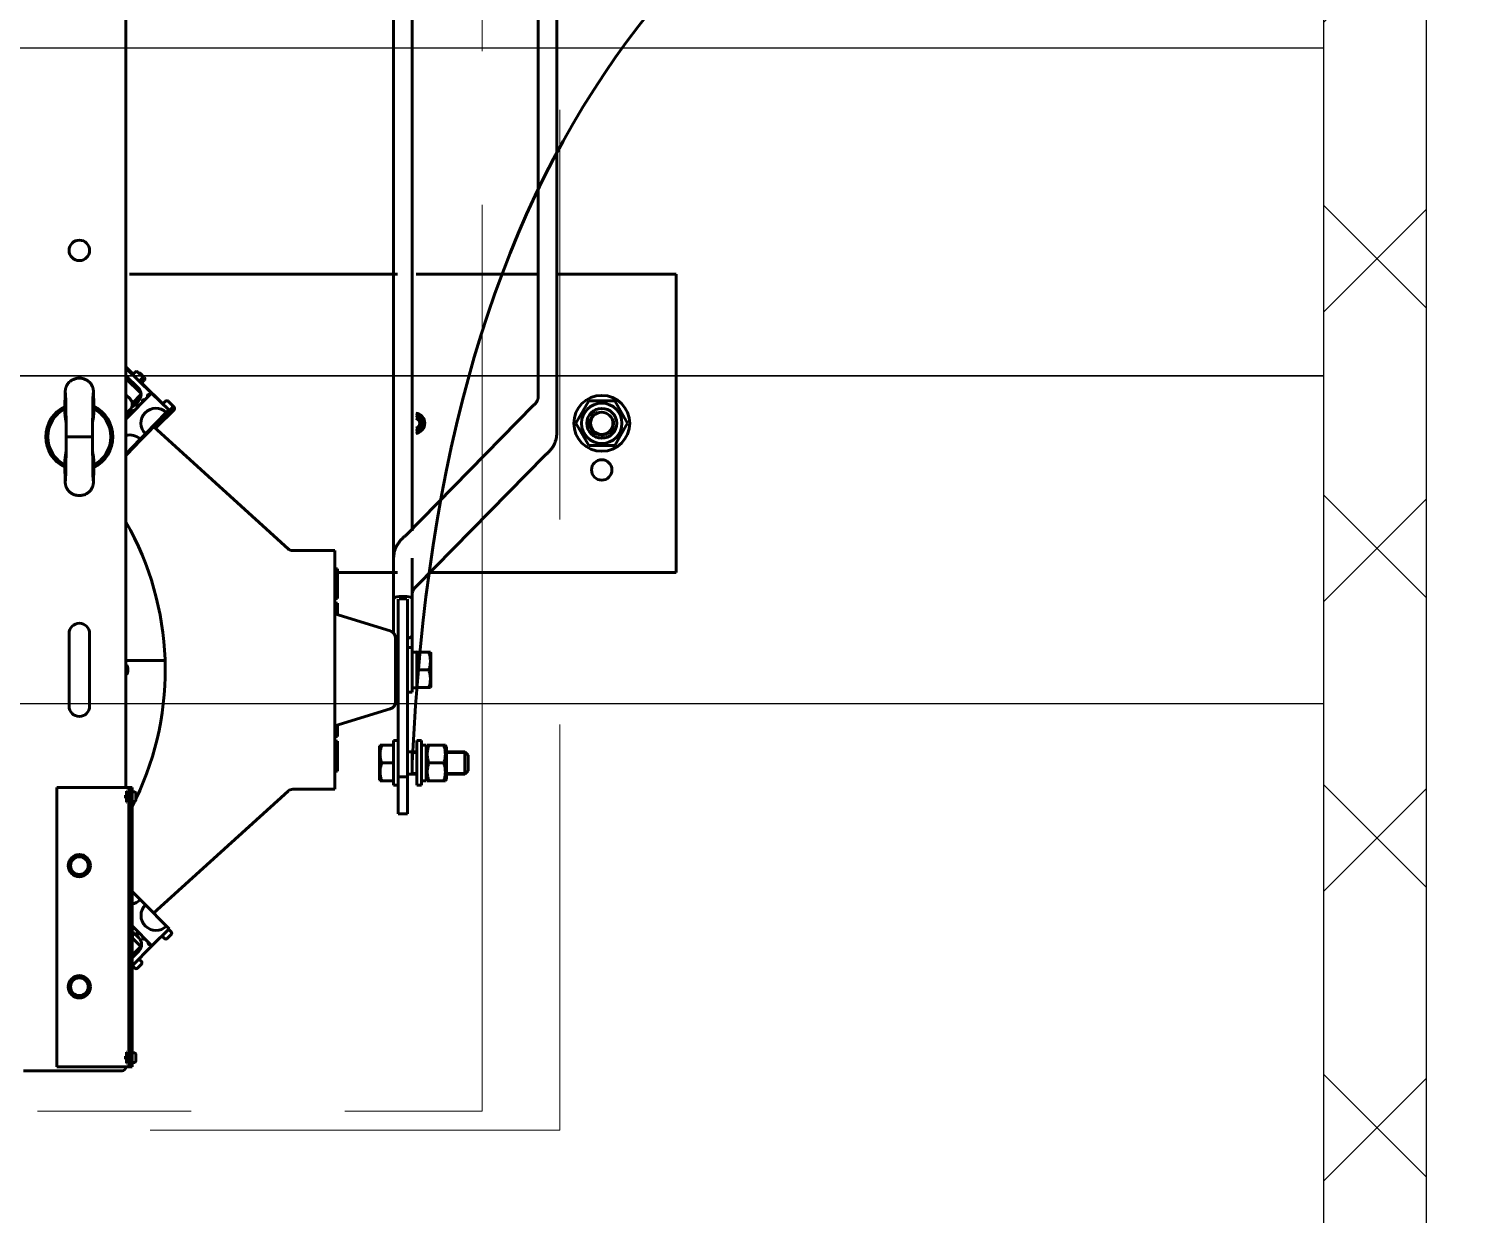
# Model space of a CAD drawing. Header units: millimetres. Extents: x 0 to 1680, y 0 to 594.
# Drawn here: x 119.78 to 133.93, y 440.39 to 451.96 of the extents above; entities that cross this region are included whole.
import ezdxf

# ---------------------------------------------------------------- set-up
doc = ezdxf.new("R2010")
doc.units = ezdxf.units.MM
for name, pattern in [('K5LT32792', [0]), ('K5LT32794', [0]), ('K5LT_AXLED', [13.35, 8.85, -1.5, 1.5, -1.5]), ('K5LT_BASIC', [0]), ('K5LT_DASHED', [6, 4, -2]), ('K5LT_REINFORCED', [0])]:
    doc.linetypes.add(name, pattern=pattern)
doc.layers.add('Системный слой', color=7, linetype='Continuous')

# ---------------------------------------------------------------- blocks, each defined once
blk = doc.blocks.new('U16')
at = {"layer": 'Системный слой', "color": 150, "linetype": 'K5LT_BASIC', "lineweight": 25, "true_color": 0x0080ff}
for p, q in [((132.418, 451.777), (100.018, 451.777)), ((132.418, 448.577), (132.418, 451.777)), ((100.018, 448.577), (132.418, 448.577))]:
    blk.add_line(p, q, dxfattribs=at)
blk = doc.blocks.new('U18')
at = {"layer": 'Системный слой', "color": 150, "linetype": 'K5LT_BASIC', "lineweight": 25, "true_color": 0x0080ff}
for p, q in [((132.418, 448.577), (100.018, 448.577)), ((132.418, 445.377), (132.418, 448.577)), ((100.018, 445.377), (132.418, 445.377))]:
    blk.add_line(p, q, dxfattribs=at)
blk = doc.blocks.new('U20')
at = {"layer": 'Системный слой', "color": 7, "linetype": 'K5LT_DASHED', "lineweight": 13}
for p, q in [((124.961, 469.173), (124.961, 441.213)), ((124.961, 441.213), (110.27, 441.213))]:
    blk.add_line(p, q, dxfattribs=at)
blk = doc.blocks.new('U118')
at = {"layer": 'Системный слой', "color": 30, "linetype": 'K5LT_AXLED', "lineweight": 13, "true_color": 0xff8000}
for p, q in [((124.204, 441.397), (124.204, 469.357)), ((109.512, 441.397), (124.204, 441.397))]:
    blk.add_line(p, q, dxfattribs=at)
blk = doc.blocks.new('U396')
at = {"layer": 'Системный слой'}
h = blk.add_hatch(dxfattribs=at)
h.set_pattern_fill('', angle=45, style=0, pattern_type=0)
h.set_pattern_definition([(45, (0, 0), (-1.4142136, 1.4142136), []), (135, (0, 0), (-1.4142136, -1.4142136), [])])
h.paths.add_polyline_path([(133.418, 431.977), (133.418, 479.677), (132.418, 479.677), (132.418, 431.977)])
at = {"layer": 'Системный слой', "color": 150, "linetype": 'K5LT_BASIC', "lineweight": 25, "true_color": 0x0080ff}
for p, q in [((133.418, 479.677), (133.418, 431.977)), ((132.418, 431.977), (132.418, 478.677))]:
    blk.add_line(p, q, dxfattribs=at)
blk = doc.blocks.new('U1225')
at = {"layer": 'Системный слой', "color": 5, "linetype": 'K5LT32792', "lineweight": 60, "true_color": 0x0000ff}
for p, q in [((123.375, 449.569), (120.762, 449.569)), ((124.749, 449.569), (123.557, 449.569)), ((126.098, 449.569), (124.931, 449.569)), ((126.098, 449.387), (126.098, 449.569)), ((126.098, 447.878), (126.098, 449.387)), ((125.244, 448.332), (125.118, 448.113)), ((125.497, 448.332), (125.244, 448.332)), ((125.623, 448.113), (125.497, 448.332)), ((125.118, 448.113), (125.244, 447.895)), ((125.497, 447.895), (125.623, 448.113)), ((125.244, 447.895), (125.497, 447.895)), ((126.098, 446.839), (126.098, 447.878)), ((126.098, 446.657), (126.098, 446.839)), ((123.375, 446.657), (122.806, 446.657)), ((123.375, 446.657), (122.935, 446.657)), ((126.098, 446.657), (123.695, 446.657))]:
    blk.add_line(p, q, dxfattribs=at)
for centre, radius in [((125.37, 448.113), 0.273), ((125.37, 448.113), 0.197), ((125.37, 448.113), 0.146), ((125.37, 448.113), 0.109), ((125.37, 447.658), 0.1)]:
    blk.add_circle(centre, radius, dxfattribs=at)
for radius, start, end in [(0.1, 277.6873, 82.3127), (0.0819, 279.4096, 80.5904), (0.0728, 280.5987, 79.4013), (0.05, 285.5175, 74.4825)]:
    blk.add_arc((123.543, 448.113), radius, start, end, dxfattribs=at)
at = {"layer": 'Системный слой', "color": 7, "linetype": 'K5LT32794', "lineweight": 18}
for centre, radius, start in [((123.543, 448.113), 0.0605, 282.7897), ((125.37, 448.113), 0.126, 110)]:
    blk.add_arc(centre, radius, start, 20, dxfattribs=at)
blk = doc.blocks.new('U1224')
at = {"layer": 'Системный слой', "color": 5, "linetype": 'K5LT32792', "lineweight": 60, "true_color": 0x0000ff}
for p, q in [((120.726, 465.817), (120.726, 444.559)), ((124.749, 462.563), (124.749, 448.372)), ((124.931, 462.563), (124.931, 448.372)), ((123.338, 454.592), (123.338, 446.395)), ((123.52, 454.592), (123.52, 447.063)), ((120.79, 448.599), (120.726, 448.663)), ((120.975, 448.409), (120.726, 448.651)), ((120.726, 448.575), (120.845, 448.459)), ((120.872, 448.408), (120.726, 448.549)), ((120.797, 448.592), (120.79, 448.599)), ((120.817, 448.613), (120.792, 448.587)), ((120.882, 448.575), (120.843, 448.613)), ((120.882, 448.55), (120.857, 448.524)), ((120.88, 448.509), (120.861, 448.528)), ((120.867, 448.599), (120.905, 448.56)), ((120.88, 448.509), (120.905, 448.535)), ((120.726, 448.153), (120.975, 448.409)), ((120.726, 448.39), (120.766, 448.351)), ((120.787, 448.308), (120.873, 448.396)), ((120.876, 448.505), (120.88, 448.509)), ((120.905, 448.483), (120.88, 448.509)), ((121.079, 448.309), (120.905, 448.483)), ((120.975, 448.409), (121.144, 448.245)), ((120.767, 448.248), (120.726, 448.205)), ((120.847, 448.33), (120.809, 448.291)), ((121.086, 448.302), (121.079, 448.309)), ((121.111, 448.328), (121.086, 448.302)), ((121.144, 448.245), (121.119, 448.219)), ((121.176, 448.29), (121.137, 448.328)), ((121.151, 448.238), (121.144, 448.245)), ((121.151, 448.238), (121.176, 448.265)), ((121.195, 448.271), (121.156, 448.309)), ((121.169, 448.219), (121.195, 448.245)), ((123.455, 447.015), (124.704, 448.289)), ((124.931, 448.02), (124.931, 448.372)), ((120.413, 448.24), (120.413, 448.238)), ((120.752, 448.206), (120.726, 448.179)), ((121.075, 448.16), (120.872, 447.951)), ((121.119, 448.219), (120.916, 448.01)), ((121.041, 448.091), (121.024, 448.107)), ((121.036, 448.12), (121.053, 448.104)), ((121.053, 448.104), (121.041, 448.091)), ((121.053, 448.104), (121.169, 448.219)), ((121.075, 448.16), (121.068, 448.166)), ((121.075, 448.173), (121.081, 448.167)), ((121.081, 448.167), (121.075, 448.16)), ((121.087, 448.173), (121.081, 448.179)), ((121.087, 448.173), (121.081, 448.167)), ((121.094, 448.18), (121.087, 448.186)), ((121.094, 448.18), (121.087, 448.173)), ((121.107, 448.193), (121.094, 448.18)), ((121.1, 448.199), (121.107, 448.193)), ((121.113, 448.199), (121.106, 448.206)), ((121.113, 448.199), (121.107, 448.193)), ((121.119, 448.206), (121.113, 448.212)), ((121.119, 448.206), (121.113, 448.199)), ((121.132, 448.219), (121.119, 448.206)), ((121.125, 448.225), (121.132, 448.219)), ((121.138, 448.225), (121.132, 448.232)), ((121.138, 448.225), (121.132, 448.219)), ((121.145, 448.232), (121.138, 448.238)), ((121.145, 448.232), (121.138, 448.225)), ((121.151, 448.238), (121.145, 448.232)), ((121.169, 448.219), (121.151, 448.238)), ((120.143, 447.981), (120.398, 447.981)), ((120.382, 447.981), (120.159, 447.981)), ((120.916, 448.01), (120.866, 447.957)), ((122.308, 446.889), (120.997, 448.08)), ((121.015, 448.065), (121.014, 448.064)), ((121.015, 448.065), (121.041, 448.091)), ((120.866, 447.957), (120.726, 447.813)), ((120.809, 447.886), (120.726, 447.8)), ((120.809, 447.886), (120.802, 447.892)), ((120.815, 447.892), (120.808, 447.899)), ((120.815, 447.892), (120.809, 447.886)), ((120.828, 447.905), (120.815, 447.892)), ((120.821, 447.912), (120.828, 447.905)), ((120.834, 447.912), (120.828, 447.918)), ((120.834, 447.912), (120.828, 447.905)), ((120.84, 447.918), (120.834, 447.925)), ((120.84, 447.918), (120.834, 447.912)), ((120.853, 447.931), (120.84, 447.918)), ((120.847, 447.938), (120.853, 447.931)), ((120.859, 447.938), (120.853, 447.944)), ((120.859, 447.938), (120.853, 447.931)), ((120.866, 447.944), (120.859, 447.951)), ((120.866, 447.944), (120.859, 447.938)), ((120.866, 447.957), (120.872, 447.951)), ((120.872, 447.951), (120.866, 447.944)), ((120.413, 447.721), (120.413, 447.723)), ((123.566, 446.526), (124.815, 447.8)), ((122.765, 446.871), (122.356, 446.871)), ((122.765, 444.541), (122.765, 446.871)), ((122.765, 446.693), (122.774, 446.693)), ((122.774, 446.693), (122.774, 446.402)), ((122.774, 446.693), (122.792, 446.693)), ((122.792, 446.693), (122.792, 446.402)), ((123.338, 446.796), (123.338, 446.395)), ((123.52, 446.796), (123.52, 446.395)), ((123.466, 446.422), (123.393, 446.422)), ((122.765, 446.402), (122.792, 446.402)), ((122.765, 446.402), (122.774, 446.402)), ((122.765, 446.356), (122.792, 446.356)), ((122.765, 446.356), (122.774, 446.356)), ((122.792, 446.356), (122.792, 446.243)), ((123.338, 446.395), (123.338, 446.064)), ((123.384, 446.395), (123.384, 444.662)), ((123.393, 446.4), (123.466, 446.4)), ((123.475, 444.662), (123.475, 446.395)), ((123.52, 446.043), (123.52, 446.395)), ((122.765, 446.252), (123.305, 446.086)), ((120.171, 446.061), (120.171, 445.351)), ((120.371, 445.351), (120.371, 446.061)), ((123.357, 446.016), (123.357, 445.395)), ((123.52, 446.043), (123.52, 445.924)), ((123.357, 445.821), (123.357, 445.937)), ((123.357, 445.87), (123.384, 445.87)), ((123.475, 445.924), (123.52, 445.924)), ((123.52, 445.924), (123.52, 445.487)), ((123.566, 445.88), (123.566, 445.879)), ((123.566, 445.879), (123.682, 445.879)), ((123.566, 445.879), (123.566, 445.814)), ((123.682, 445.879), (123.697, 445.879)), ((123.697, 445.879), (123.702, 445.87)), ((123.702, 445.706), (123.702, 445.87)), ((121.108, 445.797), (120.726, 445.797)), ((123.357, 445.59), (123.357, 445.821)), ((123.566, 445.814), (123.566, 445.77)), ((123.566, 445.77), (123.566, 445.706)), ((123.566, 445.706), (123.682, 445.706)), ((123.566, 445.706), (123.566, 445.641)), ((123.702, 445.541), (123.702, 445.706)), ((123.357, 445.475), (123.357, 445.59)), ((123.566, 445.641), (123.566, 445.597)), ((123.566, 445.597), (123.566, 445.533)), ((123.357, 445.542), (123.384, 445.542)), ((123.475, 445.487), (123.52, 445.487)), ((123.52, 445.531), (123.566, 445.531)), ((123.566, 445.533), (123.682, 445.533)), ((123.566, 445.533), (123.566, 445.531)), ((123.697, 445.533), (123.682, 445.533)), ((123.697, 445.533), (123.702, 445.541)), ((122.765, 445.16), (123.305, 445.326)), ((122.774, 445.163), (122.774, 445.055)), ((122.792, 445.168), (122.792, 445.055)), ((122.765, 445.055), (122.792, 445.055)), ((122.765, 445.055), (122.774, 445.055)), ((122.765, 445.01), (122.792, 445.01)), ((122.765, 445.01), (122.774, 445.01)), ((122.792, 445.01), (122.792, 444.791)), ((123.338, 444.579), (123.338, 445.015)), ((123.384, 445.015), (123.338, 445.015)), ((123.566, 444.579), (123.566, 445.015)), ((123.611, 445.015), (123.566, 445.015)), ((123.611, 444.579), (123.611, 445.015)), ((123.207, 444.97), (123.202, 444.961)), ((123.202, 444.961), (123.202, 444.797)), ((123.207, 444.97), (123.222, 444.97)), ((123.338, 444.97), (123.222, 444.97)), ((123.475, 444.906), (123.566, 444.906)), ((123.52, 444.906), (123.52, 444.688)), ((123.657, 444.971), (123.657, 444.622)), ((123.657, 444.953), (123.667, 444.97)), ((123.667, 444.97), (123.682, 444.97)), ((123.682, 444.97), (123.828, 444.97)), ((123.828, 444.97), (123.844, 444.97)), ((123.844, 444.97), (123.854, 444.953)), ((123.854, 444.797), (123.854, 444.953)), ((123.854, 444.906), (124.035, 444.906)), ((124.035, 444.906), (124.066, 444.874)), ((124.035, 444.906), (124.035, 444.688)), ((124.066, 444.874), (124.066, 444.72)), ((122.765, 444.718), (122.792, 444.718)), ((122.792, 444.791), (122.792, 444.718)), ((123.202, 444.797), (123.202, 444.633)), ((123.338, 444.797), (123.222, 444.797)), ((123.682, 444.797), (123.828, 444.797)), ((123.854, 444.641), (123.854, 444.797)), ((124.035, 444.688), (124.066, 444.72)), ((123.207, 444.624), (123.202, 444.633)), ((123.222, 444.624), (123.207, 444.624)), ((123.338, 444.624), (123.222, 444.624)), ((123.384, 444.579), (123.338, 444.579)), ((123.384, 444.662), (123.475, 444.662)), ((123.384, 444.3), (123.384, 444.662)), ((123.475, 444.688), (123.566, 444.688)), ((123.475, 444.3), (123.475, 444.662)), ((123.611, 444.579), (123.566, 444.579)), ((123.611, 444.622), (123.657, 444.622)), ((123.657, 444.641), (123.667, 444.624)), ((123.682, 444.624), (123.667, 444.624)), ((123.682, 444.624), (123.828, 444.624)), ((123.844, 444.624), (123.828, 444.624)), ((123.844, 444.624), (123.854, 444.641)), ((123.854, 444.688), (124.035, 444.688)), ((120.052, 441.829), (120.052, 444.559)), ((120.052, 444.559), (120.717, 444.559)), ((120.717, 444.559), (120.753, 444.559)), ((120.731, 444.484), (120.722, 444.484)), ((120.722, 444.484), (120.722, 444.484)), ((120.722, 444.452), (120.722, 444.484)), ((120.731, 444.452), (120.722, 444.452)), ((120.731, 444.523), (120.733, 444.523)), ((120.731, 444.523), (120.731, 444.451)), ((120.731, 444.451), (120.731, 444.414)), ((120.733, 444.523), (120.748, 444.497)), ((120.733, 444.523), (120.733, 444.451)), ((120.733, 444.451), (120.733, 444.414)), ((120.733, 444.414), (120.748, 444.439)), ((120.748, 444.497), (120.748, 444.459)), ((120.748, 444.497), (120.753, 444.497)), ((120.748, 444.459), (120.748, 444.439)), ((120.748, 444.439), (120.753, 444.439)), ((120.753, 444.559), (120.753, 444.468)), ((120.753, 444.559), (120.78, 444.559)), ((120.753, 441.92), (120.753, 444.468)), ((120.78, 441.829), (120.78, 444.559)), ((120.786, 444.559), (120.78, 444.559)), ((120.78, 441.92), (120.78, 444.468)), ((120.786, 441.829), (120.786, 444.559)), ((120.822, 444.497), (120.822, 444.459)), ((120.822, 444.459), (120.822, 444.439)), ((120.996, 443.331), (122.308, 444.522)), ((122.356, 444.541), (122.765, 444.541)), ((120.731, 444.414), (120.733, 444.414)), ((123.384, 444.3), (123.475, 444.3)), ((120.166, 443.795), (120.218, 443.886)), ((120.218, 443.886), (120.323, 443.886)), ((120.323, 443.886), (120.376, 443.795)), ((120.218, 443.704), (120.166, 443.795)), ((120.376, 443.795), (120.323, 443.704)), ((120.323, 443.704), (120.218, 443.704)), ((120.786, 443.541), (120.864, 443.463)), ((120.916, 443.411), (120.864, 443.463)), ((120.916, 443.411), (121.122, 443.205)), ((120.98, 443.012), (120.786, 443.206)), ((121.147, 443.179), (120.98, 443.012)), ((121.147, 443.179), (121.122, 443.205)), ((121.167, 443.147), (121.141, 443.173)), ((120.871, 443.006), (120.786, 443.09)), ((120.786, 442.818), (120.98, 443.012)), ((120.786, 442.921), (120.871, 443.006)), ((120.813, 443.128), (120.851, 443.089)), ((121.102, 443.083), (121.077, 443.109)), ((121.077, 443.109), (121.102, 443.083)), ((121.167, 443.122), (121.128, 443.083)), ((120.851, 442.961), (120.786, 442.895)), ((120.877, 442.858), (120.851, 442.883)), ((120.813, 442.793), (120.787, 442.819)), ((120.787, 442.819), (120.813, 442.793)), ((120.839, 442.793), (120.877, 442.832)), ((120.166, 442.612), (120.218, 442.703)), ((120.218, 442.521), (120.166, 442.612)), ((120.218, 442.703), (120.323, 442.703)), ((120.323, 442.703), (120.376, 442.612)), ((120.376, 442.612), (120.323, 442.521)), ((120.323, 442.521), (120.218, 442.521)), ((120.731, 441.936), (120.722, 441.936)), ((120.722, 441.936), (120.722, 441.936)), ((120.722, 441.904), (120.722, 441.936)), ((120.731, 441.904), (120.722, 441.904)), ((120.731, 441.975), (120.733, 441.975)), ((120.731, 441.975), (120.731, 441.903)), ((120.731, 441.903), (120.731, 441.866)), ((120.733, 441.975), (120.748, 441.949)), ((120.733, 441.975), (120.733, 441.903)), ((120.733, 441.903), (120.733, 441.866)), ((120.733, 441.866), (120.748, 441.891)), ((120.748, 441.949), (120.748, 441.911)), ((120.748, 441.949), (120.753, 441.949)), ((120.748, 441.911), (120.748, 441.891)), ((120.748, 441.891), (120.753, 441.891)), ((120.753, 441.92), (120.753, 441.829)), ((120.822, 441.949), (120.822, 441.911)), ((120.822, 441.911), (120.822, 441.891)), ((119.834, 441.793), (119.725, 441.793)), ((120.689, 441.793), (119.834, 441.793)), ((120.052, 441.829), (120.717, 441.829)), ((120.717, 441.829), (120.753, 441.829)), ((120.731, 441.866), (120.733, 441.866)), ((120.753, 441.829), (120.78, 441.829)), ((120.786, 441.829), (120.78, 441.829))]:
    blk.add_line(p, q, dxfattribs=at)
at = {"layer": 'Системный слой', "color": 7, "linetype": 'K5LT32794', "lineweight": 18}
for p, q in [((123.52, 444.889), (123.566, 444.889)), ((123.854, 444.889), (124.035, 444.889)), ((124.035, 444.889), (124.052, 444.889)), ((123.52, 444.705), (123.566, 444.705)), ((123.854, 444.705), (124.035, 444.705)), ((124.035, 444.705), (124.052, 444.705))]:
    blk.add_line(p, q, dxfattribs=at)
at = {"layer": 'Системный слой', "color": 5, "linetype": 'K5LT32792', "lineweight": 60, "true_color": 0x0000ff}
for centre, radius in [((120.271, 449.801), 0.1), ((120.271, 443.795), 0.109), ((120.271, 443.795), 0.0864), ((120.271, 442.612), 0.109), ((120.271, 442.612), 0.0864)]:
    blk.add_circle(centre, radius, dxfattribs=at)
for centre, radius, start, end in [((120.83, 448.6), 0.0182, 45.8685, 135.8685), ((120.854, 448.586), 0.0182, 45, 95.7072), ((120.869, 448.562), 0.0182, 315.8685, 45.8685), ((120.893, 448.548), 0.0182, 315, 45), ((120.782, 448.394), 0.091, 315.8685, 45.8685), ((120.949, 448.383), 0.0136, 45.8685, 225.8685), ((120.271, 447.981), 0.328, 115.5727, 244.4273), ((120.271, 447.981), 0.308, 117.359, 242.641), ((120.271, 447.981), 0.328, 0, 64.4273), ((120.271, 447.981), 0.308, 0, 62.641), ((120.713, 448.244), 0.0546, 315.8685, 4.0582), ((120.715, 448.299), 0.0728, 315.8685, 45.8685), ((120.744, 448.354), 0.091, 295.5387, 315.8685), ((120.848, 448.279), 0.0136, 45.8685, 225.8685), ((121.018, 448.114), 0.146, 45.8685, 225.8685), ((120.898, 448.331), 0.0136, 45.8685, 225.8685), ((121.124, 448.315), 0.0182, 45.8685, 135.8685), ((121.143, 448.297), 0.0182, 45, 55.4738), ((121.163, 448.277), 0.0182, 315.8685, 45.8685), ((121.182, 448.258), 0.0182, 315, 45), ((120.746, 448.174), 0.0136, 45.8685, 225.8685), ((120.797, 448.227), 0.0136, 45.8685, 225.8685), ((120.271, 447.981), 0.328, 295.5727, 0), ((120.271, 447.981), 0.308, 297.359, 0), ((120.764, 447.853), 0.146, 45.8685, 105.2542), ((118.197, 445.706), 2.912, 334.3642, 29.7224), ((120.719, 447.253), 0.136, 273.0572, 280.4387), ((122.356, 446.943), 0.0728, 227.7506, 270), ((120.271, 446.061), 0.1, 0, 180), ((123.284, 446.016), 0.0728, 0, 72.9), ((123.284, 446.016), 0.0728, 41.4096, 72.9), ((120.654, 445.706), 0.091, 321.8823, 38.1177), ((120.271, 445.351), 0.1, 180, 0), ((123.284, 445.395), 0.0728, 287.1, 0), ((123.284, 445.395), 0.0728, 287.1, 0), ((120.804, 444.497), 0.0182, 0, 180), ((120.804, 444.439), 0.0182, 180, 0), ((118.197, 445.706), 2.912, 332.7557, 333.8439), ((122.356, 444.468), 0.0728, 90, 132.2494), ((120.761, 443.565), 0.146, 279.7154, 315), ((121.019, 443.308), 0.146, 135, 315), ((120.8, 443.192), 0.0137, 135, 315), ((120.719, 443.119), 0.0728, 336.6565, 23.3435), ((120.851, 443.141), 0.0137, 135, 315), ((121.154, 443.134), 0.0182, 315, 45), ((120.748, 443.064), 0.091, 45, 65.3298), ((120.787, 443.025), 0.091, 315, 45), ((120.903, 443.089), 0.0137, 135, 315), ((120.954, 443.038), 0.0137, 135, 315), ((121.115, 443.096), 0.0182, 225, 315), ((120.826, 442.806), 0.0182, 225, 315), ((120.864, 442.845), 0.0182, 315, 45), ((120.804, 441.949), 0.0182, 0, 180), ((120.804, 441.891), 0.0182, 180, 0), ((120.689, 441.829), 0.0364, 270, 0)]:
    blk.add_arc(centre, radius, start, end, dxfattribs=at)
for centre, major_axis, ratio, start_param, end_param in [((123.393, 446.395), (-0.0546, 0), 0.496168, 4.712389, 6.283185), ((123.466, 446.395), (0.0546, 0), 0.496168, 0, 1.570796), ((123.393, 446.043), (-0.0546, 0), 0.496168, 0.832749, 1.403348), ((123.466, 446.043), (0.0546, 0), 0.496168, 4.879837, 6.283185), ((123.59, 445.706), (0.48, 0), 0.36397, 1.62042, 1.71569), ((123.497, 445.706), (0.48, 0), 0.36397, 1.473648, 1.521173), ((123.681, 444.797), (0.48, 0), 0.36397, 1.62042, 1.71569), ((123.588, 444.797), (0.48, 0), 0.36397, 1.473648, 1.521173)]:
    blk.add_ellipse(centre, major_axis=major_axis, ratio=ratio, start_param=start_param, end_param=end_param, dxfattribs=at)
for points, knots in [([(120.129, 448.24), (120.129, 448.246), (120.129, 448.251), (120.129, 448.27), (120.13, 448.283), (120.13, 448.307), (120.13, 448.319), (120.131, 448.34), (120.131, 448.35), (120.131, 448.368), (120.132, 448.377), (120.132, 448.392), (120.132, 448.398), (120.133, 448.41), (120.133, 448.415), (120.133, 448.424), (120.134, 448.428), (120.134, 448.434), (120.134, 448.435), (120.135, 448.438), (120.135, 448.44), (120.135, 448.445), (120.136, 448.446), (120.136, 448.449), (120.137, 448.451), (120.137, 448.454), (120.138, 448.456), (120.139, 448.46), (120.14, 448.462), (120.141, 448.466), (120.141, 448.467), (120.143, 448.471), (120.144, 448.473), (120.145, 448.477), (120.147, 448.48), (120.149, 448.484), (120.15, 448.487), (120.154, 448.493), (120.157, 448.497), (120.16, 448.501), (120.161, 448.502), (120.162, 448.504), (120.164, 448.505), (120.167, 448.51), (120.17, 448.513), (120.173, 448.516), (120.174, 448.516), (120.176, 448.518), (120.177, 448.519), (120.18, 448.522), (120.182, 448.523), (120.188, 448.528), (120.193, 448.532), (120.199, 448.535), (120.199, 448.535), (120.201, 448.536), (120.201, 448.536), (120.204, 448.538), (120.205, 448.538), (120.209, 448.54), (120.211, 448.541), (120.218, 448.544), (120.224, 448.546), (120.234, 448.55), (120.24, 448.551), (120.251, 448.553), (120.257, 448.553), (120.268, 448.554), (120.274, 448.554), (120.285, 448.553), (120.291, 448.553), (120.302, 448.551), (120.308, 448.549), (120.319, 448.546), (120.324, 448.544), (120.334, 448.539), (120.34, 448.537), (120.349, 448.531), (120.354, 448.528), (120.359, 448.524), (120.359, 448.524), (120.36, 448.523), (120.361, 448.522), (120.363, 448.52), (120.364, 448.519), (120.367, 448.517), (120.369, 448.515), (120.375, 448.509), (120.379, 448.505), (120.385, 448.497), (120.388, 448.493), (120.393, 448.484), (120.395, 448.48), (120.398, 448.473), (120.399, 448.471), (120.401, 448.467), (120.401, 448.465), (120.402, 448.461), (120.403, 448.459), (120.404, 448.456), (120.404, 448.454), (120.405, 448.45), (120.406, 448.448), (120.406, 448.445), (120.406, 448.444), (120.407, 448.442), (120.407, 448.441), (120.407, 448.438), (120.407, 448.437), (120.408, 448.434), (120.408, 448.433), (120.408, 448.429), (120.408, 448.427), (120.409, 448.421), (120.409, 448.417), (120.409, 448.408), (120.409, 448.402), (120.41, 448.389), (120.41, 448.382), (120.41, 448.366), (120.411, 448.357), (120.411, 448.337), (120.411, 448.327), (120.412, 448.304), (120.412, 448.292), (120.412, 448.267), (120.413, 448.254), (120.413, 448.24)], [0, 0, 0, 0, 0.017176, 0.017176, 0.060189, 0.060189, 0.103031, 0.103031, 0.145607, 0.145607, 0.187776, 0.187776, 0.229214, 0.229214, 0.269265, 0.269265, 0.306287, 0.306287, 0.316766, 0.316766, 0.331254, 0.331254, 0.338433, 0.338433, 0.344351, 0.344351, 0.35027, 0.35027, 0.356188, 0.356188, 0.361322, 0.361322, 0.366455, 0.366455, 0.373597, 0.373597, 0.380738, 0.380738, 0.392058, 0.392058, 0.394507, 0.394507, 0.399406, 0.399406, 0.409203, 0.409203, 0.411209, 0.411209, 0.415366, 0.415366, 0.421362, 0.421362, 0.436111, 0.436111, 0.437601, 0.437601, 0.439779, 0.439779, 0.444222, 0.444222, 0.449945, 0.449945, 0.464388, 0.464388, 0.478644, 0.478644, 0.492934, 0.492934, 0.507282, 0.507282, 0.521702, 0.521702, 0.536183, 0.536183, 0.550605, 0.550605, 0.564958, 0.564958, 0.579205, 0.579205, 0.580711, 0.580711, 0.582894, 0.582894, 0.587406, 0.587406, 0.593111, 0.593111, 0.607745, 0.607745, 0.620022, 0.620022, 0.632298, 0.632298, 0.639528, 0.639528, 0.644784, 0.644784, 0.65004, 0.65004, 0.656718, 0.656718, 0.663396, 0.663396, 0.670074, 0.670074, 0.67518, 0.67518, 0.685394, 0.685394, 0.6957, 0.6957, 0.716312, 0.716312, 0.751075, 0.751075, 0.790029, 0.790029, 0.830998, 0.830998, 0.8729, 0.8729, 0.915279, 0.915279, 0.957968, 0.957968, 1, 1, 1, 1]), ([(120.143, 447.981), (120.143, 447.998), (120.143, 448.015), (120.143, 448.045), (120.142, 448.059), (120.142, 448.088), (120.142, 448.105), (120.141, 448.137), (120.141, 448.153), (120.141, 448.184), (120.14, 448.199), (120.14, 448.228), (120.14, 448.242), (120.139, 448.269), (120.139, 448.281), (120.139, 448.305), (120.138, 448.316), (120.138, 448.337), (120.138, 448.347), (120.137, 448.364), (120.137, 448.372), (120.137, 448.386), (120.137, 448.392), (120.136, 448.401), (120.136, 448.405), (120.136, 448.41), (120.136, 448.411), (120.136, 448.411)], [0, 0, 0, 0, 0.08232, 0.08232, 0.1467, 0.1467, 0.228852, 0.228852, 0.310923, 0.310923, 0.392854, 0.392854, 0.474577, 0.474577, 0.556012, 0.556012, 0.637073, 0.637073, 0.717469, 0.717469, 0.796934, 0.796934, 0.874791, 0.874791, 0.949492, 0.949492, 1, 1, 1, 1]), ([(120.398, 447.981), (120.398, 447.998), (120.399, 448.015), (120.399, 448.045), (120.399, 448.059), (120.4, 448.088), (120.4, 448.105), (120.4, 448.137), (120.401, 448.153), (120.401, 448.184), (120.401, 448.199), (120.402, 448.228), (120.402, 448.242), (120.402, 448.269), (120.403, 448.281), (120.403, 448.305), (120.403, 448.316), (120.404, 448.337), (120.404, 448.347), (120.404, 448.364), (120.404, 448.372), (120.405, 448.386), (120.405, 448.392), (120.405, 448.401), (120.406, 448.405), (120.406, 448.41), (120.406, 448.411), (120.406, 448.411)], [0, 0, 0, 0, 0.08232, 0.08232, 0.1467, 0.1467, 0.228852, 0.228852, 0.310923, 0.310923, 0.392854, 0.392854, 0.474577, 0.474577, 0.556012, 0.556012, 0.637073, 0.637073, 0.717469, 0.717469, 0.796934, 0.796934, 0.874791, 0.874791, 0.949492, 0.949492, 1, 1, 1, 1]), ([(124.704, 448.289), (124.707, 448.292), (124.711, 448.295), (124.718, 448.301), (124.721, 448.304), (124.726, 448.31), (124.729, 448.313), (124.734, 448.32), (124.736, 448.323), (124.739, 448.33), (124.741, 448.333), (124.744, 448.34), (124.745, 448.343), (124.747, 448.35), (124.748, 448.353), (124.749, 448.36), (124.749, 448.363), (124.749, 448.369), (124.749, 448.37), (124.749, 448.372)], [0, 0, 0, 0, 0.126769, 0.126769, 0.250475, 0.250475, 0.371301, 0.371301, 0.489492, 0.489492, 0.605358, 0.605358, 0.719281, 0.719281, 0.831696, 0.831696, 0.943082, 0.943082, 1, 1, 1, 1]), ([(120.142, 448.123), (120.14, 448.129), (120.139, 448.137), (120.137, 448.151), (120.135, 448.161), (120.134, 448.171), (120.132, 448.181), (120.131, 448.192), (120.13, 448.203), (120.129, 448.212), (120.129, 448.221), (120.129, 448.231), (120.129, 448.237), (120.129, 448.24)], [0, 0, 0, 0, 0.15286, 0.221509, 0.353653, 0.416952, 0.479469, 0.596165, 0.701499, 0.749591, 0.83811, 0.919653, 1, 1, 1, 1]), ([(120.413, 448.238), (120.413, 448.234), (120.413, 448.227), (120.412, 448.216), (120.412, 448.207), (120.411, 448.196), (120.41, 448.188), (120.409, 448.176), (120.407, 448.165), (120.405, 448.152), (120.403, 448.141), (120.402, 448.13), (120.4, 448.124), (120.4, 448.123)], [0, 0, 0, 0, 0.109932, 0.187227, 0.269626, 0.357006, 0.450814, 0.501137, 0.662124, 0.719776, 0.837731, 0.961119, 1, 1, 1, 1]), ([(120.143, 447.981), (120.143, 447.964), (120.143, 447.946), (120.143, 447.916), (120.142, 447.903), (120.142, 447.873), (120.142, 447.857), (120.141, 447.824), (120.141, 447.808), (120.141, 447.777), (120.14, 447.762), (120.14, 447.733), (120.14, 447.72), (120.139, 447.693), (120.139, 447.68), (120.139, 447.656), (120.138, 447.645), (120.138, 447.624), (120.138, 447.615), (120.137, 447.597), (120.137, 447.589), (120.137, 447.576), (120.137, 447.57), (120.136, 447.56), (120.136, 447.556), (120.136, 447.552), (120.136, 447.551), (120.136, 447.55)], [0, 0, 0, 0, 0.08232, 0.08232, 0.1467, 0.1467, 0.228852, 0.228852, 0.310923, 0.310923, 0.392854, 0.392854, 0.474577, 0.474577, 0.556012, 0.556012, 0.637073, 0.637073, 0.717469, 0.717469, 0.796934, 0.796934, 0.874791, 0.874791, 0.949492, 0.949492, 1, 1, 1, 1]), ([(120.398, 447.981), (120.398, 447.964), (120.399, 447.946), (120.399, 447.916), (120.399, 447.903), (120.4, 447.873), (120.4, 447.857), (120.4, 447.824), (120.401, 447.808), (120.401, 447.777), (120.401, 447.762), (120.402, 447.733), (120.402, 447.72), (120.402, 447.693), (120.403, 447.68), (120.403, 447.656), (120.403, 447.645), (120.404, 447.624), (120.404, 447.615), (120.404, 447.597), (120.404, 447.589), (120.405, 447.576), (120.405, 447.57), (120.405, 447.56), (120.406, 447.556), (120.406, 447.552), (120.406, 447.551), (120.406, 447.55)], [0, 0, 0, 0, 0.08232, 0.08232, 0.1467, 0.1467, 0.228852, 0.228852, 0.310923, 0.310923, 0.392854, 0.392854, 0.474577, 0.474577, 0.556012, 0.556012, 0.637073, 0.637073, 0.717469, 0.717469, 0.796934, 0.796934, 0.874791, 0.874791, 0.949492, 0.949492, 1, 1, 1, 1]), ([(124.815, 447.8), (124.824, 447.807), (124.832, 447.814), (124.848, 447.828), (124.856, 447.836), (124.87, 447.852), (124.876, 447.86), (124.888, 447.877), (124.894, 447.885), (124.903, 447.903), (124.908, 447.912), (124.915, 447.93), (124.918, 447.939), (124.924, 447.958), (124.926, 447.967), (124.929, 447.986), (124.93, 447.995), (124.931, 448.01), (124.931, 448.015), (124.931, 448.02)], [0, 0, 0, 0, 0.124142, 0.124142, 0.246089, 0.246089, 0.365894, 0.365894, 0.483728, 0.483728, 0.599809, 0.599809, 0.714409, 0.714409, 0.827845, 0.827845, 0.940477, 0.940477, 1, 1, 1, 1]), ([(120.142, 447.839), (120.14, 447.833), (120.139, 447.824), (120.137, 447.811), (120.135, 447.8), (120.134, 447.79), (120.132, 447.781), (120.131, 447.77), (120.13, 447.759), (120.129, 447.749), (120.129, 447.741), (120.129, 447.731), (120.129, 447.725), (120.129, 447.721)], [0, 0, 0, 0, 0.15286, 0.221509, 0.353653, 0.416952, 0.479469, 0.596165, 0.701499, 0.749591, 0.83811, 0.919653, 1, 1, 1, 1]), ([(120.413, 447.723), (120.413, 447.727), (120.413, 447.735), (120.412, 447.745), (120.412, 447.755), (120.411, 447.765), (120.41, 447.774), (120.409, 447.786), (120.407, 447.796), (120.405, 447.809), (120.403, 447.82), (120.402, 447.831), (120.4, 447.837), (120.4, 447.839)], [0, 0, 0, 0, 0.109932, 0.187227, 0.269626, 0.357006, 0.450814, 0.501137, 0.662124, 0.719776, 0.837731, 0.961119, 1, 1, 1, 1]), ([(120.129, 447.721), (120.129, 447.716), (120.129, 447.71), (120.129, 447.691), (120.13, 447.679), (120.13, 447.654), (120.13, 447.643), (120.131, 447.621), (120.131, 447.611), (120.131, 447.593), (120.132, 447.585), (120.132, 447.57), (120.132, 447.563), (120.133, 447.551), (120.133, 447.546), (120.133, 447.537), (120.134, 447.533), (120.134, 447.528), (120.134, 447.526), (120.135, 447.523), (120.135, 447.521), (120.135, 447.517), (120.136, 447.515), (120.136, 447.512), (120.137, 447.51), (120.137, 447.507), (120.138, 447.505), (120.139, 447.501), (120.14, 447.499), (120.141, 447.496), (120.141, 447.494), (120.143, 447.49), (120.144, 447.489), (120.145, 447.484), (120.147, 447.482), (120.149, 447.477), (120.15, 447.475), (120.154, 447.468), (120.157, 447.465), (120.16, 447.46), (120.161, 447.46), (120.162, 447.457), (120.164, 447.456), (120.167, 447.452), (120.17, 447.449), (120.173, 447.446), (120.174, 447.445), (120.176, 447.443), (120.177, 447.442), (120.18, 447.44), (120.182, 447.438), (120.188, 447.433), (120.193, 447.43), (120.199, 447.427), (120.199, 447.426), (120.201, 447.426), (120.201, 447.425), (120.204, 447.424), (120.205, 447.423), (120.209, 447.421), (120.211, 447.42), (120.218, 447.417), (120.224, 447.415), (120.234, 447.412), (120.24, 447.411), (120.251, 447.409), (120.257, 447.408), (120.268, 447.407), (120.274, 447.407), (120.285, 447.408), (120.291, 447.409), (120.302, 447.411), (120.308, 447.412), (120.319, 447.415), (120.324, 447.417), (120.334, 447.422), (120.34, 447.425), (120.349, 447.43), (120.354, 447.434), (120.359, 447.437), (120.359, 447.438), (120.36, 447.439), (120.361, 447.439), (120.363, 447.441), (120.364, 447.442), (120.367, 447.445), (120.369, 447.446), (120.375, 447.452), (120.379, 447.456), (120.385, 447.465), (120.388, 447.469), (120.393, 447.477), (120.395, 447.481), (120.398, 447.488), (120.399, 447.491), (120.401, 447.495), (120.401, 447.497), (120.402, 447.5), (120.403, 447.502), (120.404, 447.506), (120.404, 447.508), (120.405, 447.511), (120.406, 447.513), (120.406, 447.516), (120.406, 447.518), (120.407, 447.52), (120.407, 447.521), (120.407, 447.523), (120.407, 447.525), (120.408, 447.527), (120.408, 447.528), (120.408, 447.532), (120.408, 447.534), (120.409, 447.54), (120.409, 447.544), (120.409, 447.554), (120.409, 447.56), (120.41, 447.572), (120.41, 447.58), (120.41, 447.596), (120.411, 447.605), (120.411, 447.624), (120.411, 447.635), (120.412, 447.658), (120.412, 447.67), (120.412, 447.695), (120.413, 447.708), (120.413, 447.721)], [0, 0, 0, 0, 0.0171763, 0.0171763, 0.0601886, 0.0601886, 0.1030308, 0.1030308, 0.1456067, 0.1456067, 0.1877761, 0.1877761, 0.2292138, 0.2292138, 0.2692646, 0.2692646, 0.3062867, 0.3062867, 0.3167657, 0.3167657, 0.3312543, 0.3312543, 0.3384329, 0.3384329, 0.3443513, 0.3443513, 0.3502697, 0.3502697, 0.3561881, 0.3561881, 0.3613217, 0.3613217, 0.3664553, 0.3664553, 0.3735965, 0.3735965, 0.3807377, 0.3807377, 0.3920581, 0.3920581, 0.3945074, 0.3945074, 0.3994061, 0.3994061, 0.4092034, 0.4092034, 0.411209, 0.411209, 0.4153663, 0.4153663, 0.4213622, 0.4213622, 0.4361115, 0.4361115, 0.4376011, 0.4376011, 0.439779, 0.439779, 0.4442216, 0.4442216, 0.4499455, 0.4499455, 0.4643877, 0.4643877, 0.4786444, 0.4786444, 0.4929344, 0.4929344, 0.5072825, 0.5072825, 0.5217023, 0.5217023, 0.5361832, 0.5361832, 0.5506054, 0.5506054, 0.5649575, 0.5649575, 0.5792045, 0.5792045, 0.5807107, 0.5807107, 0.5828936, 0.5828936, 0.5874061, 0.5874061, 0.5931108, 0.5931108, 0.6077454, 0.6077454, 0.6200219, 0.6200219, 0.6322984, 0.6322984, 0.6395281, 0.6395281, 0.6447841, 0.6447841, 0.65004, 0.65004, 0.6567179, 0.6567179, 0.6633958, 0.6633958, 0.6700737, 0.6700737, 0.6751805, 0.6751805, 0.6853941, 0.6853941, 0.6957002, 0.6957002, 0.7163124, 0.7163124, 0.7510746, 0.7510746, 0.7900292, 0.7900292, 0.8309976, 0.8309976, 0.8729, 0.8729, 0.915279, 0.915279, 0.9579675, 0.9579675, 1, 1, 1, 1]), ([(123.455, 447.015), (123.446, 447.009), (123.438, 447.002), (123.422, 446.987), (123.414, 446.979), (123.4, 446.964), (123.394, 446.956), (123.382, 446.939), (123.376, 446.93), (123.367, 446.913), (123.362, 446.904), (123.355, 446.886), (123.351, 446.876), (123.346, 446.858), (123.344, 446.848), (123.341, 446.83), (123.339, 446.82), (123.339, 446.806), (123.338, 446.801), (123.338, 446.796)], [0, 0, 0, 0, 0.124122, 0.124122, 0.246069, 0.246069, 0.365874, 0.365874, 0.483708, 0.483708, 0.599789, 0.599789, 0.714388, 0.714388, 0.827826, 0.827826, 0.94046, 0.94046, 1, 1, 1, 1]), ([(123.566, 446.526), (123.562, 446.524), (123.559, 446.521), (123.552, 446.515), (123.549, 446.511), (123.544, 446.505), (123.541, 446.502), (123.536, 446.495), (123.534, 446.492), (123.531, 446.485), (123.529, 446.482), (123.526, 446.475), (123.525, 446.472), (123.523, 446.465), (123.522, 446.462), (123.521, 446.455), (123.521, 446.452), (123.52, 446.447), (123.52, 446.445), (123.52, 446.443)], [0, 0, 0, 0, 0.126678, 0.126678, 0.250385, 0.250385, 0.371214, 0.371214, 0.489408, 0.489408, 0.605281, 0.605281, 0.719214, 0.719214, 0.83164, 0.83164, 0.943037, 0.943037, 1, 1, 1, 1]), ([(123.682, 445.706), (123.684, 445.712), (123.687, 445.721), (123.691, 445.736), (123.694, 445.749), (123.695, 445.76), (123.696, 445.77), (123.697, 445.779), (123.698, 445.789), (123.697, 445.799), (123.697, 445.809), (123.696, 445.82), (123.694, 445.833), (123.69, 445.854), (123.685, 445.869), (123.682, 445.879)], [0, 0, 0, 0, 0.104989, 0.173793, 0.256289, 0.331236, 0.361573, 0.423373, 0.484181, 0.54145, 0.595653, 0.648964, 0.727694, 0.829365, 1, 1, 1, 1]), ([(123.682, 445.533), (123.684, 445.539), (123.687, 445.549), (123.691, 445.563), (123.694, 445.576), (123.695, 445.587), (123.696, 445.597), (123.697, 445.606), (123.698, 445.616), (123.697, 445.626), (123.697, 445.636), (123.696, 445.647), (123.694, 445.66), (123.69, 445.681), (123.685, 445.696), (123.682, 445.706)], [0, 0, 0, 0, 0.104989, 0.173793, 0.256289, 0.331236, 0.361573, 0.423373, 0.484181, 0.54145, 0.595653, 0.648964, 0.727694, 0.829365, 1, 1, 1, 1]), ([(123.222, 444.97), (123.22, 444.964), (123.217, 444.954), (123.214, 444.939), (123.211, 444.926), (123.209, 444.916), (123.208, 444.906), (123.207, 444.897), (123.207, 444.886), (123.207, 444.876), (123.207, 444.867), (123.209, 444.856), (123.21, 444.842), (123.215, 444.822), (123.219, 444.807), (123.222, 444.797)], [0, 0, 0, 0, 0.104989, 0.173793, 0.256289, 0.331236, 0.361573, 0.423373, 0.484181, 0.54145, 0.595653, 0.648964, 0.727694, 0.829365, 1, 1, 1, 1]), ([(123.682, 444.97), (123.679, 444.96), (123.675, 444.945), (123.671, 444.927), (123.669, 444.915), (123.668, 444.904), (123.667, 444.894), (123.667, 444.885), (123.667, 444.875), (123.668, 444.865), (123.669, 444.855), (123.67, 444.843), (123.674, 444.824), (123.679, 444.808), (123.682, 444.797)], [0, 0, 0, 0, 0.173201, 0.25874, 0.32264, 0.38205, 0.436164, 0.49224, 0.549684, 0.607523, 0.664985, 0.721983, 0.806425, 1, 1, 1, 1]), ([(123.828, 444.797), (123.831, 444.807), (123.836, 444.821), (123.84, 444.84), (123.841, 444.852), (123.843, 444.862), (123.843, 444.872), (123.844, 444.882), (123.843, 444.892), (123.843, 444.902), (123.842, 444.912), (123.84, 444.924), (123.836, 444.943), (123.832, 444.959), (123.828, 444.97)], [0, 0, 0, 0, 0.173201, 0.25874, 0.32264, 0.38205, 0.436164, 0.49224, 0.549684, 0.607523, 0.664985, 0.721983, 0.806425, 1, 1, 1, 1]), ([(123.222, 444.797), (123.22, 444.791), (123.217, 444.781), (123.214, 444.767), (123.211, 444.754), (123.209, 444.743), (123.208, 444.733), (123.207, 444.724), (123.207, 444.713), (123.207, 444.703), (123.207, 444.694), (123.209, 444.683), (123.21, 444.669), (123.215, 444.649), (123.219, 444.634), (123.222, 444.624)], [0, 0, 0, 0, 0.104989, 0.173793, 0.256289, 0.331236, 0.361573, 0.423373, 0.484181, 0.54145, 0.595653, 0.648964, 0.727694, 0.829365, 1, 1, 1, 1]), ([(123.682, 444.797), (123.679, 444.787), (123.675, 444.773), (123.671, 444.754), (123.669, 444.742), (123.668, 444.732), (123.667, 444.722), (123.667, 444.712), (123.667, 444.702), (123.668, 444.692), (123.669, 444.682), (123.67, 444.67), (123.674, 444.651), (123.679, 444.635), (123.682, 444.624)], [0, 0, 0, 0, 0.173201, 0.25874, 0.32264, 0.38205, 0.436164, 0.49224, 0.549684, 0.607523, 0.664985, 0.721983, 0.806425, 1, 1, 1, 1]), ([(123.828, 444.624), (123.831, 444.634), (123.836, 444.648), (123.84, 444.667), (123.841, 444.679), (123.843, 444.69), (123.843, 444.699), (123.844, 444.709), (123.843, 444.719), (123.843, 444.729), (123.842, 444.739), (123.84, 444.751), (123.836, 444.77), (123.832, 444.786), (123.828, 444.797)], [0, 0, 0, 0, 0.173201, 0.25874, 0.32264, 0.38205, 0.436164, 0.49224, 0.549684, 0.607523, 0.664985, 0.721983, 0.806425, 1, 1, 1, 1])]:
    blk.add_open_spline(points, degree=3, knots=knots, dxfattribs=at)
at = {"layer": 'Системный слой'}
blk.add_blockref('U1225', (0, 0), dxfattribs=at)
blk = doc.blocks.new('U1223')
at = {"layer": 'Системный слой'}
blk.add_blockref('U1224', (0, 0), dxfattribs=at)

msp = doc.modelspace()

# ---------------------------------------------------------------- linework, layer by layer
at = {"layer": 'Системный слой', "color": 134, "linetype": 'K5LT_REINFORCED', "lineweight": 60, "true_color": 0x009696}
msp.add_open_spline([(123.52044, 444.79695), (123.79488, 450.87743), (126.23908, 453.56194), (130.41796, 455.37733)], degree=3, dxfattribs=at)

# ---------------------------------------------------------------- block references
at = {"layer": 'Системный слой'}
for name in ['U396', 'U1223', 'U118', 'U20', 'U16', 'U18']:
    msp.add_blockref(name, (0, 0), dxfattribs=at)

doc.saveas('drawing.dxf')
